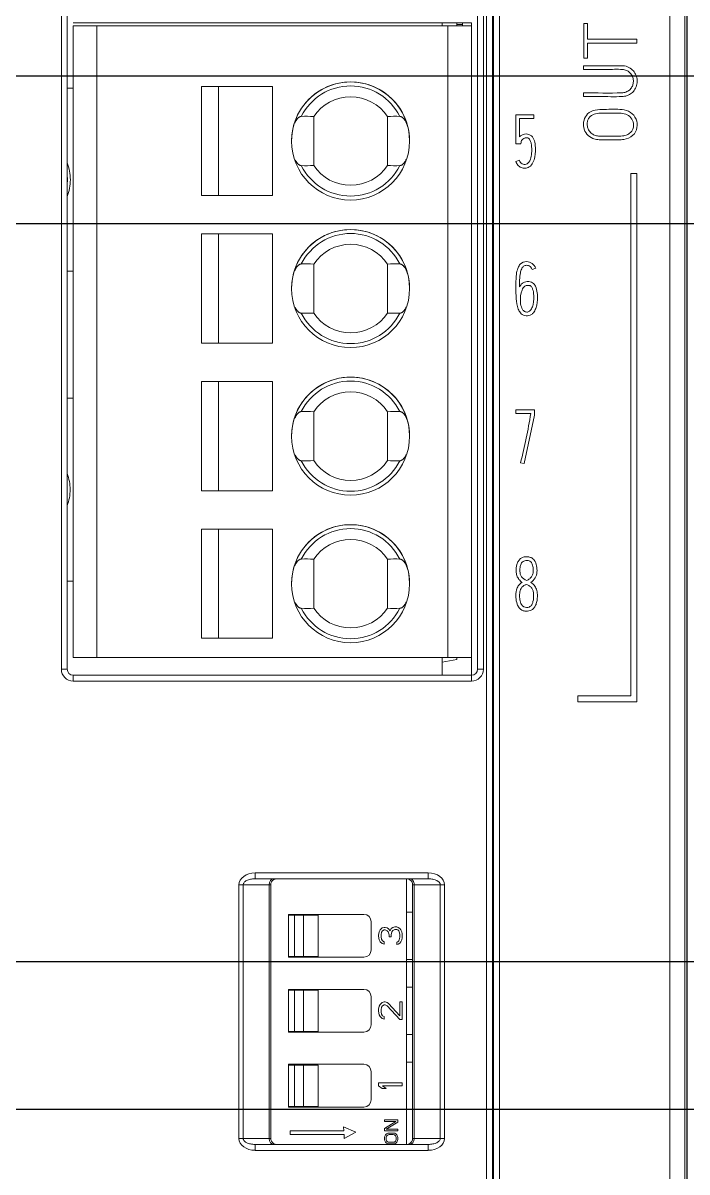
# Model space of a CAD drawing. Header units: millimetres. Extents: x 41350 to 54029, y 25852 to 34717.
# Drawn here: x 47106.4 to 47128.9, y 32908.39 to 32947.33 of the extents above; entities that cross this region are included whole.
import ezdxf

# ---------------------------------------------------------------- set-up
doc = ezdxf.new("R2010")
doc.units = ezdxf.units.MM
doc.set_wipeout_variables(frame=1)
doc.layers.add('! NO PLOT !', color=7, linetype='Continuous', true_color=0xff75dd, plot=False)
doc.layers.add('000-PI-Oprema', color=30, linetype='Continuous', lineweight=5)
doc.layers.add('004-PI-DIN Šina', color=3, linetype='Continuous')

# ---------------------------------------------------------------- blocks, each defined once
blk = doc.blocks.new('*U273')
at = {"layer": '004-PI-DIN Šina'}
blk.add_lwpolyline([(370, -17.5), (370, 17.5), (0, 17.5), (0, -17.5)], close=True, dxfattribs=at)
for points in [[(0, 12.5), (370, 12.5)], [(0, -12.5), (370, -12.5)]]:
    blk.add_lwpolyline(points, dxfattribs=at)
blk = doc.blocks.new('6EP4438-7EB00-3DX0')
at = {"layer": '000-PI-Oprema'}
for p, q in [((21.921, -66.04), (21.921, 66.04)), ((22.5, 66), (22.5, -66)), ((-22.5, -65.785), (-22.5, 65.785)), ((22.5, -65.785), (22.5, 65.785)), ((1.3, -2.6), (1.3, 41)), ((1.5, 41), (1.5, -2.6)), ((15.4, -2.6), (15.4, 41)), ((15.6, 41), (15.6, -2.6)), ((15.703, -23.232), (15.703, 41)), ((15.903, 41), (15.903, -23.232)), ((1.7, 19.3), (2.5, 19.3)), ((2.5, 19.2), (1.7, 19.2)), ((1.7, 19.2), (1.7, -2.2)), ((2.2, 19.2), (2.293, 19.2)), ((2.2, 19.2), (2.293, 19.2)), ((2.5, 19.3), (14.4, 19.3)), ((14.4, 19.2), (2.5, 19.2)), ((2.5, 19.2), (2.5, -2.2)), ((14.2, 19.2), (14.2, 19.3)), ((14.4, 19.3), (15.2, 19.3)), ((14.4, 19.2), (15.2, 19.2)), ((14.4, -2.2), (14.4, 19.2)), ((14.407, 19.2), (14.5, 19.2)), ((14.7, 19.3), (14.7, 19.2)), ((14.7, 19.251), (14.895, 19.251)), ((14.7, 19.251), (14.895, 19.251)), ((14.807, 19.2), (14.9, 19.2)), ((14.895, 19.3), (14.895, 19.2)), ((15.2, 19.2), (15.2, 19.3)), ((15.2, -2.2), (15.2, 19.2)), ((19.003, 19.282), (19.13, 19.282)), ((19.003, 18.107), (19.003, 19.282)), ((19.13, 19.282), (19.13, 18.748)), ((19.13, 18.748), (20.8, 18.748)), ((20.8, 18.748), (20.8, 18.621)), ((19.13, 18.621), (19.13, 18.107)), ((20.8, 18.621), (19.13, 18.621)), ((19.13, 18.107), (19.003, 18.107)), ((18.997, 17.725), (18.997, 17.852)), ((18.997, 17.852), (20.266, 17.852)), ((8.45, 17.15), (6.05, 17.15)), ((6.05, 17.15), (6.05, 13.45)), ((6.05, 17.15), (6.626, 17.15)), ((6.626, 17.15), (8.45, 17.15)), ((6.626, 13.45), (6.626, 17.15)), ((8.45, 17.15), (8.45, 13.45)), ((1.7, 17.09), (1.5, 17.09)), ((18.997, 16.806), (18.997, 16.933)), ((9.85, 16.129), (9.85, 14.471)), ((12.35, 14.471), (12.35, 16.129)), ((16.7, 16.192), (17.308, 16.192)), ((16.7, 15.202), (16.7, 16.192)), ((16.827, 16.065), (16.827, 15.438)), ((17.308, 16.065), (16.827, 16.065)), ((17.308, 16.192), (17.308, 16.065)), ((16.872, 15.202), (16.7, 15.202)), ((16.877, 15.257), (16.872, 15.202)), ((16.703, 14.609), (16.822, 14.651)), ((20.6, 14.195), (20.8, 14.195)), ((20.6, -3.505), (20.6, 14.195)), ((20.8, 14.195), (20.8, -3.705)), ((8.45, 13.45), (6.05, 13.45)), ((8.45, 12.15), (6.05, 12.15)), ((6.05, 12.15), (6.05, 8.45)), ((6.05, 12.15), (6.626, 12.15)), ((6.626, 8.45), (6.626, 12.15)), ((6.626, 12.15), (8.45, 12.15)), ((8.45, 12.15), (8.45, 8.45)), ((9.85, 11.129), (9.85, 9.471)), ((12.35, 9.471), (12.35, 11.129)), ((17.372, 10.989), (17.255, 10.941)), ((1.7, 10.89), (1.5, 10.89)), ((1.7, 10.89), (1.5, 10.89)), ((16.859, 9.783), (16.874, 9.723)), ((8.45, 8.45), (6.05, 8.45)), ((8.45, 7.15), (6.05, 7.15)), ((6.05, 7.15), (6.05, 3.45)), ((6.05, 7.15), (6.626, 7.15)), ((6.626, 3.45), (6.626, 7.15)), ((6.626, 7.15), (8.45, 7.15)), ((8.45, 7.15), (8.45, 3.45)), ((1.7, 6.59), (1.5, 6.59)), ((9.85, 6.129), (9.85, 4.471)), ((12.35, 4.471), (12.35, 6.129)), ((16.7, 6.065), (16.7, 6.192)), ((16.7, 6.192), (17.33, 6.192)), ((17.203, 6.065), (16.7, 6.065)), ((17.33, 6.015), (16.979, 4.37)), ((17.33, 6.192), (17.33, 6.015)), ((16.979, 4.37), (16.854, 4.397)), ((8.45, 3.45), (6.05, 3.45)), ((8.45, 2.15), (6.05, 2.15)), ((6.05, 2.15), (6.05, -1.55)), ((6.05, 2.15), (6.626, 2.15)), ((6.626, -1.55), (6.626, 2.15)), ((6.626, 2.15), (8.45, 2.15)), ((8.45, 2.15), (8.45, -1.55)), ((9.85, 1.129), (9.85, -0.529)), ((12.35, -0.529), (12.35, 1.129)), ((1.7, 0.39), (1.5, 0.39)), ((1.7, 0.39), (1.5, 0.39)), ((8.45, -1.55), (6.05, -1.55)), ((2.5, -2.2), (1.7, -2.2)), ((1.7, -2.2), (2.5, -2.2)), ((2.5, -2.2), (14.4, -2.2)), ((14.4, -2.2), (2.5, -2.2)), ((14.2, -2.8), (14.2, -2.2)), ((14.2, -2.358), (14.7, -2.265)), ((14.4, -2.2), (15.2, -2.2)), ((15.2, -2.2), (14.4, -2.2)), ((14.7, -2.265), (14.7, -2.2)), ((15.2, -2.8), (15.2, -2.2)), ((1.5, -2.6), (1.3, -2.6)), ((15.6, -2.6), (15.4, -2.6)), ((1.7, -2.8), (15.2, -2.8)), ((1.7, -2.8), (1.7, -3)), ((15.2, -3), (1.7, -3)), ((15.2, -3), (15.2, -2.8)), ((18.8, -3.505), (20.6, -3.505)), ((18.8, -3.705), (18.8, -3.505)), ((20.8, -3.705), (18.8, -3.705)), ((7.868, -9.5), (13.732, -9.5)), ((7.868, -9.7), (7.868, -9.5)), ((13.732, -9.7), (7.868, -9.7)), ((7.868, -9.7), (8.488, -9.7)), ((8.488, -9.7), (8.595, -9.7)), ((13.003, -9.7), (8.6, -9.7)), ((13, -9.7), (13, -18.7)), ((13.005, -9.7), (13.112, -9.7)), ((13.112, -9.7), (13.732, -9.7)), ((13.732, -9.7), (13.732, -9.5)), ((7.317, -18.5), (7.317, -9.9)), ((7.317, -9.9), (7.462, -9.9)), ((8.342, -9.9), (7.462, -9.9)), ((7.462, -9.9), (7.462, -18.5)), ((8.342, -18.5), (8.342, -9.9)), ((8.397, -9.9), (8.342, -9.9)), ((8.397, -18.5), (8.397, -9.9)), ((13.258, -9.9), (13.203, -9.9)), ((13.203, -9.9), (13.203, -18.5)), ((14.138, -9.9), (13.258, -9.9)), ((13.258, -9.9), (13.258, -18.5)), ((14.138, -18.5), (14.138, -9.9)), ((14.138, -9.9), (14.283, -9.9)), ((14.283, -9.9), (14.283, -18.5)), ((13, -10.83), (13.203, -10.83)), ((9, -10.905), (9, -10.93)), ((11.55, -10.905), (9, -10.905)), ((11.55, -10.905), (9, -10.905)), ((9, -10.93), (9, -12.33)), ((9.2, -10.93), (9, -10.93)), ((9.2, -10.93), (9.2, -12.33)), ((9.5, -10.93), (9.2, -10.93)), ((9.5, -10.93), (9.5, -12.33)), ((10, -10.93), (9.5, -10.93)), ((9.899, -10.93), (9.651, -10.93)), ((9.91, -10.93), (9.899, -10.93)), ((10, -12.33), (10, -10.93)), ((11.8, -12.105), (11.8, -11.155)), ((12.067, -11.497), (12.05, -11.613)), ((12.05, -11.613), (12.05, -11.647)), ((12.05, -11.647), (12.067, -11.763)), ((12.101, -11.43), (12.067, -11.497)), ((12.101, -11.43), (12.067, -11.497)), ((12.169, -11.363), (12.101, -11.43)), ((12.169, -11.363), (12.101, -11.43)), ((12.135, -11.597), (12.152, -11.513)), ((12.135, -11.663), (12.135, -11.597)), ((12.152, -11.747), (12.135, -11.663)), ((12.152, -11.747), (12.135, -11.663)), ((12.152, -11.513), (12.186, -11.463)), ((12.237, -11.347), (12.169, -11.363)), ((12.237, -11.347), (12.169, -11.363)), ((12.186, -11.463), (12.237, -11.43)), ((12.271, -11.347), (12.237, -11.347)), ((12.271, -11.347), (12.237, -11.347)), ((12.237, -11.43), (12.271, -11.43)), ((12.339, -11.363), (12.271, -11.347)), ((12.339, -11.363), (12.271, -11.347)), ((12.271, -11.43), (12.339, -11.463)), ((12.39, -11.397), (12.339, -11.363)), ((12.39, -11.397), (12.339, -11.363)), ((12.339, -11.463), (12.373, -11.497)), ((12.373, -11.497), (12.407, -11.597)), ((12.441, -11.463), (12.39, -11.397)), ((12.441, -11.463), (12.39, -11.397)), ((12.407, -11.597), (12.407, -11.663)), ((12.407, -11.663), (12.476, -11.663)), ((12.476, -11.38), (12.441, -11.463)), ((12.476, -11.38), (12.441, -11.463)), ((12.527, -11.347), (12.476, -11.38)), ((12.527, -11.347), (12.476, -11.38)), ((12.476, -11.597), (12.493, -11.497)), ((12.476, -11.663), (12.476, -11.597)), ((12.493, -11.497), (12.527, -11.447)), ((12.595, -11.33), (12.527, -11.347)), ((12.595, -11.33), (12.527, -11.347)), ((12.527, -11.447), (12.595, -11.413)), ((12.663, -11.33), (12.595, -11.33)), ((12.663, -11.33), (12.595, -11.33)), ((12.595, -11.413), (12.663, -11.413)), ((12.714, -11.347), (12.663, -11.33)), ((12.714, -11.347), (12.663, -11.33)), ((12.663, -11.413), (12.697, -11.43)), ((12.697, -11.43), (12.731, -11.463)), ((12.765, -11.38), (12.714, -11.347)), ((12.765, -11.38), (12.714, -11.347)), ((12.731, -11.463), (12.748, -11.497)), ((12.748, -11.497), (12.765, -11.58)), ((12.765, -11.68), (12.748, -11.763)), ((12.765, -11.68), (12.748, -11.763)), ((12.799, -11.43), (12.765, -11.38)), ((12.799, -11.43), (12.765, -11.38)), ((12.765, -11.58), (12.765, -11.68)), ((12.833, -11.497), (12.799, -11.43)), ((12.833, -11.497), (12.799, -11.43)), ((12.85, -11.563), (12.833, -11.497)), ((12.85, -11.563), (12.833, -11.497)), ((12.85, -11.697), (12.85, -11.563)), ((12.067, -11.763), (12.101, -11.83)), ((12.101, -11.83), (12.169, -11.897)), ((12.186, -11.797), (12.152, -11.747)), ((12.186, -11.797), (12.152, -11.747)), ((12.169, -11.897), (12.237, -11.913)), ((12.237, -11.83), (12.186, -11.797)), ((12.237, -11.83), (12.186, -11.797)), ((12.237, -11.913), (12.237, -11.83)), ((12.697, -11.83), (12.663, -11.847)), ((12.697, -11.83), (12.663, -11.847)), ((12.663, -11.847), (12.663, -11.93)), ((12.663, -11.93), (12.714, -11.913)), ((12.731, -11.797), (12.697, -11.83)), ((12.731, -11.797), (12.697, -11.83)), ((12.714, -11.913), (12.765, -11.88)), ((12.748, -11.763), (12.731, -11.797)), ((12.748, -11.763), (12.731, -11.797)), ((12.765, -11.88), (12.799, -11.83)), ((12.799, -11.83), (12.833, -11.763)), ((12.833, -11.763), (12.85, -11.697)), ((9.2, -12.33), (9, -12.33)), ((9.91, -12.33), (9, -12.33)), ((9, -12.33), (9, -12.355)), ((9, -12.355), (11.55, -12.355)), ((9.5, -12.33), (9.2, -12.33)), ((10, -12.33), (9.5, -12.33)), ((9.899, -12.33), (9.651, -12.33)), ((9.91, -12.33), (9.899, -12.33)), ((13, -12.43), (13.203, -12.43)), ((13, -12.43), (13.203, -12.43)), ((9, -13.445), (9, -13.47)), ((11.55, -13.445), (9, -13.445)), ((11.55, -13.445), (9, -13.445)), ((9, -13.47), (9, -14.87)), ((9.2, -13.47), (9, -13.47)), ((9.2, -13.47), (9.2, -14.87)), ((9.5, -13.47), (9.2, -13.47)), ((9.5, -13.47), (9.5, -14.87)), ((10, -13.47), (9.5, -13.47)), ((9.899, -13.47), (9.651, -13.47)), ((9.91, -13.47), (9.899, -13.47)), ((10, -14.87), (10, -13.47)), ((13, -13.37), (13.203, -13.37)), ((11.8, -14.645), (11.8, -13.695)), ((12.101, -13.953), (12.067, -14.02)), ((12.101, -13.953), (12.067, -14.02)), ((12.169, -13.887), (12.101, -13.953)), ((12.169, -13.887), (12.101, -13.953)), ((12.152, -14.053), (12.186, -14.003)), ((12.237, -13.87), (12.169, -13.887)), ((12.237, -13.87), (12.169, -13.887)), ((12.186, -14.003), (12.237, -13.97)), ((12.271, -13.87), (12.237, -13.87)), ((12.271, -13.87), (12.237, -13.87)), ((12.237, -13.97), (12.271, -13.97)), ((12.339, -13.887), (12.271, -13.87)), ((12.339, -13.887), (12.271, -13.87)), ((12.271, -13.97), (12.339, -14.003)), ((12.39, -13.92), (12.339, -13.887)), ((12.39, -13.92), (12.339, -13.887)), ((12.339, -14.003), (12.765, -14.47)), ((12.765, -14.337), (12.39, -13.92)), ((12.765, -14.337), (12.39, -13.92)), ((12.85, -13.87), (12.765, -13.87)), ((12.765, -13.87), (12.765, -14.337)), ((12.85, -13.87), (12.765, -13.87)), ((12.85, -14.47), (12.85, -13.87)), ((12.067, -14.02), (12.05, -14.12)), ((12.05, -14.12), (12.05, -14.187)), ((12.05, -14.187), (12.067, -14.303)), ((12.067, -14.303), (12.101, -14.37)), ((12.101, -14.37), (12.169, -14.437)), ((12.135, -14.137), (12.152, -14.053)), ((12.135, -14.203), (12.135, -14.137)), ((12.152, -14.287), (12.135, -14.203)), ((12.152, -14.287), (12.135, -14.203)), ((12.186, -14.337), (12.152, -14.287)), ((12.186, -14.337), (12.152, -14.287)), ((12.237, -14.37), (12.186, -14.337)), ((12.237, -14.37), (12.186, -14.337)), ((12.237, -14.453), (12.237, -14.37)), ((12.169, -14.437), (12.237, -14.453)), ((12.765, -14.47), (12.85, -14.47)), ((9.2, -14.87), (9, -14.87)), ((9.91, -14.87), (9, -14.87)), ((9, -14.87), (9, -14.895)), ((9, -14.895), (11.55, -14.895)), ((9.5, -14.87), (9.2, -14.87)), ((10, -14.87), (9.5, -14.87)), ((9.899, -14.87), (9.651, -14.87)), ((9.91, -14.87), (9.899, -14.87)), ((13, -14.97), (13.203, -14.97)), ((13, -14.97), (13.203, -14.97)), ((13, -15.91), (13.203, -15.91)), ((9, -15.985), (9, -16.01)), ((11.55, -15.985), (9, -15.985)), ((11.55, -15.985), (9, -15.985)), ((9, -16.01), (9, -17.41)), ((9.2, -16.01), (9, -16.01)), ((9.2, -16.01), (9.2, -17.41)), ((9.5, -16.01), (9.2, -16.01)), ((9.5, -16.01), (9.5, -17.41)), ((10, -16.01), (9.5, -16.01)), ((9.899, -16.01), (9.651, -16.01)), ((9.91, -16.01), (9.899, -16.01)), ((10, -17.41), (10, -16.01)), ((11.8, -17.185), (11.8, -16.235)), ((12.85, -16.61), (12.05, -16.61)), ((12.05, -16.61), (12.05, -16.71)), ((12.85, -16.61), (12.05, -16.61)), ((12.05, -16.71), (12.169, -16.81)), ((12.305, -16.81), (12.186, -16.71)), ((12.186, -16.71), (12.85, -16.71)), ((12.305, -16.81), (12.186, -16.71)), ((12.85, -16.71), (12.85, -16.61)), ((12.169, -16.81), (12.305, -16.81)), ((9.2, -17.41), (9, -17.41)), ((9.91, -17.41), (9, -17.41)), ((9, -17.41), (9, -17.435)), ((9, -17.435), (11.55, -17.435)), ((9.5, -17.41), (9.2, -17.41)), ((10, -17.41), (9.5, -17.41)), ((9.899, -17.41), (9.651, -17.41)), ((9.91, -17.41), (9.899, -17.41)), ((13, -17.51), (13.203, -17.51)), ((13, -17.51), (13.203, -17.51)), ((12.7, -17.867), (12.254, -17.867)), ((12.254, -17.867), (12.254, -17.922)), ((12.7, -17.867), (12.254, -17.867)), ((12.7, -17.95), (12.7, -17.867)), ((10.869, -18.235), (9.05, -18.235)), ((10.869, -18.235), (9.05, -18.235)), ((9.05, -18.235), (9.058, -18.365)), ((11.283, -18.288), (10.861, -18.105)), ((10.861, -18.105), (10.869, -18.235)), ((11.283, -18.288), (10.861, -18.105)), ((10.878, -18.495), (11.283, -18.288)), ((12.634, -17.922), (12.254, -18.155)), ((12.634, -17.922), (12.254, -18.155)), ((12.254, -17.922), (12.634, -17.922)), ((12.254, -18.155), (12.254, -18.238)), ((12.254, -18.238), (12.7, -18.238)), ((12.311, -18.182), (12.7, -17.95)), ((12.7, -18.182), (12.311, -18.182)), ((12.7, -18.182), (12.311, -18.182)), ((12.7, -18.238), (12.7, -18.182)), ((7.317, -18.5), (7.462, -18.5)), ((7.462, -18.5), (8.342, -18.5)), ((8.342, -18.5), (8.397, -18.5)), ((9.058, -18.365), (10.878, -18.365)), ((10.878, -18.365), (10.878, -18.495)), ((12.263, -18.415), (12.254, -18.461)), ((12.263, -18.415), (12.254, -18.461)), ((12.254, -18.461), (12.254, -18.536)), ((12.254, -18.536), (12.263, -18.582)), ((12.282, -18.378), (12.263, -18.415)), ((12.282, -18.378), (12.263, -18.415)), ((12.263, -18.582), (12.282, -18.619)), ((12.32, -18.34), (12.282, -18.378)), ((12.32, -18.34), (12.282, -18.378)), ((12.282, -18.619), (12.32, -18.656)), ((12.311, -18.461), (12.32, -18.424)), ((12.311, -18.536), (12.311, -18.461)), ((12.32, -18.573), (12.311, -18.536)), ((12.32, -18.573), (12.311, -18.536)), ((12.358, -18.322), (12.32, -18.34)), ((12.358, -18.322), (12.32, -18.34)), ((12.32, -18.424), (12.339, -18.396)), ((12.339, -18.601), (12.32, -18.573)), ((12.339, -18.601), (12.32, -18.573)), ((12.32, -18.656), (12.358, -18.675)), ((12.339, -18.396), (12.368, -18.378)), ((12.368, -18.619), (12.339, -18.601)), ((12.368, -18.619), (12.339, -18.601)), ((12.406, -18.313), (12.358, -18.322)), ((12.406, -18.313), (12.358, -18.322)), ((12.358, -18.675), (12.406, -18.684)), ((12.368, -18.378), (12.406, -18.368)), ((12.406, -18.628), (12.368, -18.619)), ((12.406, -18.628), (12.368, -18.619)), ((12.548, -18.313), (12.406, -18.313)), ((12.548, -18.313), (12.406, -18.313)), ((12.406, -18.368), (12.548, -18.368)), ((12.548, -18.628), (12.406, -18.628)), ((12.548, -18.628), (12.406, -18.628)), ((12.406, -18.684), (12.548, -18.684)), ((12.596, -18.322), (12.548, -18.313)), ((12.596, -18.322), (12.548, -18.313)), ((12.548, -18.368), (12.586, -18.378)), ((12.586, -18.619), (12.548, -18.628)), ((12.586, -18.619), (12.548, -18.628)), ((12.548, -18.684), (12.596, -18.675)), ((12.586, -18.378), (12.615, -18.396)), ((12.615, -18.601), (12.586, -18.619)), ((12.615, -18.601), (12.586, -18.619)), ((12.634, -18.34), (12.596, -18.322)), ((12.634, -18.34), (12.596, -18.322)), ((12.596, -18.675), (12.634, -18.656)), ((12.615, -18.396), (12.634, -18.424)), ((12.634, -18.573), (12.615, -18.601)), ((12.634, -18.573), (12.615, -18.601)), ((12.672, -18.378), (12.634, -18.34)), ((12.672, -18.378), (12.634, -18.34)), ((12.634, -18.424), (12.643, -18.461)), ((12.643, -18.536), (12.634, -18.573)), ((12.643, -18.536), (12.634, -18.573)), ((12.634, -18.656), (12.672, -18.619)), ((12.643, -18.461), (12.643, -18.536)), ((12.691, -18.415), (12.672, -18.378)), ((12.691, -18.415), (12.672, -18.378)), ((12.672, -18.619), (12.691, -18.582)), ((12.7, -18.461), (12.691, -18.415)), ((12.7, -18.461), (12.691, -18.415)), ((12.691, -18.582), (12.7, -18.536)), ((12.7, -18.536), (12.7, -18.461)), ((13.203, -18.5), (13.258, -18.5)), ((13.258, -18.5), (14.138, -18.5)), ((14.138, -18.5), (14.283, -18.5)), ((7.868, -18.703), (7.789, -18.696)), ((8.488, -18.7), (7.868, -18.7)), ((7.868, -18.7), (13.732, -18.7)), ((7.868, -18.9), (7.868, -18.7)), ((13.732, -18.9), (7.868, -18.9)), ((8.595, -18.7), (8.488, -18.7)), ((13.112, -18.7), (13.005, -18.7)), ((13.732, -18.7), (13.112, -18.7)), ((13.811, -18.696), (13.732, -18.703)), ((13.732, -18.9), (13.732, -18.7))]:
    blk.add_line(p, q, dxfattribs=at)
for centre in [(11.1, 15.3), (11.1, 10.3), (11.1, 5.3), (11.1, 0.3)]:
    blk.add_circle(centre, 2, dxfattribs=at)
for centre, radius, start, end in [((-45766.805, -0.007), 45782.953, 359.9704511, 0.0770711), ((11.1, 15.3), 2, 0, 180.0003), ((11.1, 15.3), 1.866, 26.5458, 153.4542), ((11.1, 15.3), 1.5, 33.5573, 146.4427), ((19.508, 15.865), 0.517, 137.0139, 247.0235), ((20.357, 15.829), 0.331, 312.4955, 1.4887), ((17.017, 15.251), 0.14, 124.2955, 177.4981), ((17.057, 15.227), 0.183, 75.8304, 130.679), ((17.069, 15.299), 0.111, 32.5945, 72.901), ((0.005, 13.99), 1.6, 0, 20.873), ((0.005, 13.99), 1.6, 0, 20.873), ((11.1, 15.3), 1.866, 206.5458, 333.4542), ((11.1, 15.3), 1.5, 213.5573, 326.4427), ((17.085, 14.73), 0.274, 196.6873, 215.6139), ((16.997, 14.673), 0.17, 217.1012, 311.4609), ((0.005, 13.99), 1.5, 0, 4.6815), ((0.005, 13.99), 1.5, 355.3185, 0), ((0.005, 13.99), 1.6, 339.127, 0), ((0.005, 13.99), 1.5, 355.3185, 0), ((11.1, 10.3), 2, 0, 180.0003), ((11.1, 10.3), 1.866, 26.5458, 153.4542), ((11.1, 10.3), 1.5, 33.5573, 146.4427), ((17.053, 10.939), 0.276, 87.8001, 138.3407), ((17.059, 10.886), 0.329, 18.1663, 89.2732), ((17.871, 9.917), 1.017, 160.9064, 183.9111), ((18.428, 9.904), 1.573, 182.0563, 184.4109), ((11.1, 10.3), 1.866, 206.5458, 333.4542), ((11.1, 10.3), 1.5, 213.5573, 326.4427), ((11.1, 5.3), 2, 0, 180.0003), ((11.1, 5.3), 1.866, 26.5458, 153.4542), ((11.1, 5.3), 1.5, 33.5573, 146.4427), ((1.878, 8.398), 15.502, 345.044, 351.3454), ((11.1, 5.3), 1.866, 206.5458, 333.4542), ((11.1, 5.3), 1.5, 213.5573, 326.4427), ((-0.005, 3.49), 1.6, 0, 19.8436), ((-0.005, 3.49), 1.6, 0, 19.8436), ((-0.005, 3.49), 1.6, 340.1564, 0), ((11.1, 0.3), 2, 0, 180.0003), ((11.1, 0.3), 1.866, 26.5458, 153.4542), ((11.1, 0.3), 1.5, 33.5573, 146.4427), ((17.206, 0.786), 0.4, 218.393, 249.8361), ((17.29, -0.323), 0.64, 110.4879, 119.4703), ((11.1, 0.3), 1.866, 206.5458, 333.4542), ((11.1, 0.3), 1.5, 213.5573, 326.4427), ((17.059, -0.317), 0.189, 209.1251, 271.3321), ((1.7, -2.6), 0.4, 180, 270), ((1.7, -2.6), 0.2, 180, 270), ((15.2, -2.6), 0.4, 270, 0), ((15.2, -2.6), 0.2, 270, 0), ((8.597, -9.9), 0.2, 89.1926, 151.5671), ((13.003, -9.9), 0.2, 26.3798, 90.0795), ((8.597, -9.9), 0.2, 151.5253, 180), ((13.003, -9.9), 0.2, 0, 26.3962), ((11.55, -11.155), 0.25, 0, 90), ((11.55, -11.155), 0.25, 0, 90), ((11.55, -12.105), 0.25, 270, 360), ((11.55, -13.695), 0.25, 0, 90), ((11.55, -13.695), 0.25, 0, 90), ((11.55, -14.645), 0.25, 270, 360), ((11.55, -16.235), 0.25, 0, 90), ((11.55, -16.235), 0.25, 0, 90), ((11.55, -17.185), 0.25, 270, 360), ((8.597, -18.5), 0.2, 180, 206.3961), ((8.597, -18.5), 0.2, 206.3798, 270.0795), ((13.003, -18.5), 0.2, 269.1926, 331.5671), ((13.003, -18.5), 0.2, 331.5253, 0)]:
    blk.add_arc(centre, radius, start, end, dxfattribs=at)
for centre, major_axis, ratio, start_param, end_param in [((1.987, 0), (0, -799.8), 0.017455, 1.541269, 1.647844), ((9.6, 15.3), (1.718, 0), 0.487838, 1.424986, 1.669746), ((12.6, 15.3), (1.718, 0), 0.487838, 1.471847, 1.716607), ((9.6, 15.3), (-1.718, 0), 0.487838, 1.471847, 1.716607), ((12.6, 15.3), (-1.718, 0), 0.487838, 1.424986, 1.669745), ((9.6, 10.3), (1.718, 0), 0.487838, 1.424986, 1.669746), ((12.6, 10.3), (1.718, 0), 0.487838, 1.471847, 1.716607), ((9.6, 10.3), (-1.718, 0), 0.487838, 1.471847, 1.716607), ((12.6, 10.3), (-1.718, 0), 0.487838, 1.424986, 1.669745), ((9.6, 5.3), (1.718, 0), 0.487838, 1.424986, 1.669746), ((12.6, 5.3), (1.718, 0), 0.487838, 1.471847, 1.716607), ((9.6, 5.3), (-1.718, 0), 0.487838, 1.471847, 1.716607), ((12.6, 5.3), (-1.718, 0), 0.487838, 1.424986, 1.669745), ((9.6, 0.3), (1.718, 0), 0.487838, 1.424986, 1.669746), ((12.6, 0.3), (1.718, 0), 0.487838, 1.471847, 1.716607), ((9.6, 0.3), (-1.718, 0), 0.487838, 1.471847, 1.716607), ((12.6, 0.3), (-1.718, 0), 0.487838, 1.424986, 1.669745), ((7.868, -9.9), (-0.551, 0), 0.725374, 4.712389, 6.283185), ((8.488, -9.9), (0, 0.2), 0.725374, 0, 1.570796), ((13.112, -9.9), (0, -0.2), 0.725374, 1.570796, 3.141593), ((13.732, -9.9), (-0.551, 0), 0.725374, 3.141593, 4.712389), ((7.868, -18.5), (0.551, 0), 0.725374, 3.141593, 4.712389), ((8.488, -18.5), (0, -0.2), 0.725374, 4.712389, 6.283185), ((13.112, -18.5), (0, 0.2), 0.725374, 3.141593, 4.712389), ((13.732, -18.5), (0.551, 0), 0.725374, 4.712389, 6.283185)]:
    blk.add_ellipse(centre, major_axis=major_axis, ratio=ratio, start_param=start_param, end_param=end_param, dxfattribs=at)
for points, knots in [([(22.421, 66), (22.421, 60.511), (22.421, 55.018), (22.421, 44.024), (22.421, 38.523), (22.421, 22.017), (22.421, 11.01), (22.421, -5.508), (22.421, -11.016), (22.421, -22.028), (22.421, -27.531), (22.421, -44.032), (22.421, -55.021), (22.421, -66)], [0, 0, 0, 0, 0.125, 0.125, 0.25, 0.25, 0.5, 0.5, 0.625, 0.625, 0.75, 0.75, 1, 1, 1, 1]), ([(20.266, 17.852), (20.341, 17.852), (20.418, 17.841), (20.488, 17.813), (20.549, 17.788), (20.607, 17.751), (20.655, 17.705), (20.697, 17.665), (20.732, 17.616), (20.757, 17.563), (20.781, 17.513), (20.797, 17.458), (20.805, 17.403), (20.813, 17.343), (20.811, 17.281), (20.799, 17.222), (20.787, 17.163), (20.765, 17.105), (20.733, 17.053), (20.703, 17.003), (20.663, 16.957), (20.617, 16.92), (20.572, 16.885), (20.522, 16.856), (20.468, 16.837), (20.414, 16.818), (20.356, 16.809), (20.298, 16.806), (20.043, 16.796), (19.786, 16.806), (19.531, 16.806), (19.353, 16.806), (19.175, 16.806), (18.997, 16.806)], [0, 0, 0, 0, 0.077688, 0.077688, 0.077688, 0.145697, 0.145697, 0.145697, 0.205476, 0.205476, 0.205476, 0.262241, 0.262241, 0.262241, 0.323949, 0.323949, 0.323949, 0.385626, 0.385626, 0.385626, 0.446101, 0.446101, 0.446101, 0.503661, 0.503661, 0.503661, 0.562408, 0.562408, 0.562408, 0.820629, 0.820629, 0.820629, 1, 1, 1, 1]), ([(18.997, 16.933), (19.43, 16.933), (19.863, 16.913), (20.296, 16.934), (20.341, 16.936), (20.387, 16.944), (20.43, 16.959), (20.473, 16.975), (20.515, 16.999), (20.55, 17.028), (20.583, 17.057), (20.612, 17.093), (20.633, 17.131), (20.653, 17.167), (20.666, 17.206), (20.674, 17.246), (20.683, 17.29), (20.685, 17.337), (20.679, 17.382), (20.673, 17.428), (20.66, 17.474), (20.639, 17.516), (20.618, 17.558), (20.588, 17.596), (20.553, 17.627), (20.522, 17.653), (20.487, 17.674), (20.45, 17.691), (20.408, 17.709), (20.363, 17.719), (20.318, 17.723), (20.133, 17.739), (19.946, 17.725), (19.761, 17.725), (19.506, 17.725), (19.252, 17.725), (18.997, 17.725)], [0, 0, 0, 0, 0.338139, 0.338139, 0.338139, 0.374165, 0.374165, 0.374165, 0.410436, 0.410436, 0.410436, 0.44541, 0.44541, 0.44541, 0.477321, 0.477321, 0.477321, 0.513209, 0.513209, 0.513209, 0.550021, 0.550021, 0.550021, 0.587038, 0.587038, 0.587038, 0.618843, 0.618843, 0.618843, 0.654521, 0.654521, 0.654521, 0.80039, 0.80039, 0.80039, 1, 1, 1, 1]), ([(19.13, 16.217), (19.274, 16.361), (19.494, 16.372), (19.897, 16.372), (20.101, 16.386), (20.498, 16.351), (20.692, 16.23), (20.85, 15.862), (20.814, 15.632), (20.668, 15.493)], [0, 0, 0, 0, 0.25, 0.25, 0.5, 0.5, 0.75, 0.75, 1, 1, 1, 1]), ([(9.208, 15.905), (9.214, 15.92), (9.221, 15.934), (9.237, 15.966), (9.246, 15.982), (9.26, 16.005), (9.265, 16.013), (9.275, 16.028), (9.281, 16.035), (9.291, 16.048), (9.297, 16.055), (9.308, 16.067), (9.313, 16.073), (9.325, 16.084), (9.331, 16.089), (9.343, 16.099), (9.349, 16.103), (9.361, 16.111), (9.367, 16.115), (9.379, 16.121), (9.386, 16.124), (9.398, 16.128), (9.405, 16.13), (9.418, 16.133), (9.424, 16.134), (9.431, 16.134)], [0.5739592, 0.5739592, 0.5739592, 0.5739592, 0.6245461, 0.6245461, 0.6871343, 0.6871343, 0.7183045, 0.7183045, 0.7494772, 0.7494772, 0.7808, 0.7808, 0.812183, 0.812183, 0.8435432, 0.8435432, 0.8748182, 0.8748182, 0.9059753, 0.9059753, 0.9372283, 0.9372283, 0.9686138, 0.9686138, 1, 1, 1, 1]), ([(12.769, 16.134), (12.776, 16.134), (12.782, 16.133), (12.795, 16.13), (12.802, 16.128), (12.814, 16.124), (12.821, 16.121), (12.833, 16.115), (12.839, 16.111), (12.851, 16.103), (12.857, 16.099), (12.869, 16.089), (12.875, 16.084), (12.887, 16.073), (12.892, 16.067), (12.903, 16.055), (12.909, 16.048), (12.919, 16.035), (12.925, 16.028), (12.935, 16.013), (12.94, 16.005), (12.954, 15.982), (12.963, 15.966), (12.981, 15.931), (12.989, 15.913), (13.005, 15.875), (13.012, 15.856), (13.023, 15.826), (13.026, 15.816), (13.03, 15.802), (13.031, 15.798), (13.032, 15.795)], [0, 0, 0, 0, 0.0313862, 0.0313862, 0.0627717, 0.0627717, 0.0940247, 0.0940247, 0.1251818, 0.1251818, 0.1564568, 0.1564568, 0.187817, 0.187817, 0.2192, 0.2192, 0.2505228, 0.2505228, 0.2816955, 0.2816955, 0.3128657, 0.3128657, 0.3754539, 0.3754539, 0.4382172, 0.4382172, 0.5008327, 0.5008327, 0.5319732, 0.5319732, 0.5428576, 0.5428576, 0.5428576, 0.5428576]), ([(19.22, 16.127), (19.193, 16.1), (19.169, 16.068), (19.152, 16.033), (19.135, 15.999), (19.125, 15.96), (19.12, 15.922), (19.116, 15.884), (19.117, 15.845), (19.123, 15.807), (19.131, 15.762), (19.145, 15.718), (19.167, 15.677), (19.189, 15.635), (19.22, 15.597), (19.257, 15.566), (19.289, 15.539), (19.326, 15.517), (19.365, 15.5), (19.409, 15.482), (19.456, 15.472), (19.502, 15.469), (19.694, 15.455), (19.887, 15.468), (20.079, 15.468), (20.159, 15.468), (20.24, 15.463), (20.319, 15.472), (20.371, 15.478), (20.422, 15.491), (20.47, 15.512), (20.51, 15.529), (20.549, 15.554), (20.581, 15.585)], [0, 0, 0, 0, 0.057932, 0.057932, 0.057932, 0.116019, 0.116019, 0.116019, 0.173517, 0.173517, 0.173517, 0.242382, 0.242382, 0.242382, 0.314354, 0.314354, 0.314354, 0.377947, 0.377947, 0.377947, 0.448516, 0.448516, 0.448516, 0.735974, 0.735974, 0.735974, 0.855335, 0.855335, 0.855335, 0.933372, 0.933372, 0.933372, 1, 1, 1, 1]), ([(20.688, 15.837), (20.688, 15.984), (20.599, 16.122), (20.342, 16.257), (20.191, 16.244), (19.905, 16.244), (19.762, 16.244), (19.476, 16.244), (19.32, 16.231), (19.22, 16.127)], [0, 0, 0, 0, 0.25, 0.25, 0.5, 0.5, 0.75, 0.75, 1, 1, 1, 1]), ([(16.827, 15.438), (16.911, 15.543), (17.074, 15.572), (17.305, 15.434), (17.341, 15.288), (17.371, 15.023), (17.37, 14.892), (17.317, 14.632), (17.264, 14.496), (17.152, 14.421)], [0, 0, 0, 0, 0.25, 0.25, 0.5, 0.5, 0.75, 0.75, 1, 1, 1, 1]), ([(17.109, 14.546), (17.162, 14.595), (17.19, 14.664), (17.226, 14.801), (17.234, 14.873), (17.239, 15.014), (17.237, 15.085), (17.225, 15.19), (17.218, 15.226), (17.197, 15.295), (17.185, 15.329), (17.163, 15.358)], [0, 0, 0, 0, 0.25, 0.25, 0.5, 0.5, 0.75, 0.75, 0.875, 0.875, 1, 1, 1, 1]), ([(20.668, 15.493), (20.581, 15.413), (20.469, 15.368), (20.297, 15.343), (20.238, 15.343), (20.121, 15.343), (19.945, 15.343), (19.77, 15.343), (19.594, 15.343), (19.536, 15.341), (19.419, 15.351), (19.36, 15.365), (19.306, 15.389)], [0, 0, 0, 0, 0.25, 0.25, 0.375, 0.375, 0.5, 0.75, 0.75, 0.875, 0.875, 1, 1, 1, 1]), ([(9.431, 14.466), (9.424, 14.466), (9.418, 14.467), (9.405, 14.47), (9.398, 14.472), (9.386, 14.476), (9.379, 14.479), (9.367, 14.485), (9.361, 14.489), (9.349, 14.497), (9.343, 14.501), (9.331, 14.511), (9.325, 14.516), (9.313, 14.527), (9.308, 14.533), (9.297, 14.546), (9.291, 14.552), (9.281, 14.566), (9.275, 14.573), (9.265, 14.587), (9.26, 14.595), (9.246, 14.618), (9.237, 14.635), (9.227, 14.654), (9.226, 14.656), (9.225, 14.658)], [0, 0, 0, 0, 0.0313862, 0.0313862, 0.0627717, 0.0627717, 0.0940247, 0.0940247, 0.1251818, 0.1251818, 0.1564567, 0.1564567, 0.187817, 0.187817, 0.2192, 0.2192, 0.2505228, 0.2505228, 0.2816955, 0.2816955, 0.3128657, 0.3128657, 0.3754539, 0.3754539, 0.3827844, 0.3827844, 0.3827844, 0.3827844]), ([(12.981, 14.67), (12.978, 14.664), (12.975, 14.658), (12.963, 14.635), (12.954, 14.618), (12.94, 14.595), (12.935, 14.587), (12.925, 14.573), (12.919, 14.566), (12.909, 14.552), (12.903, 14.546), (12.892, 14.533), (12.887, 14.527), (12.875, 14.516), (12.869, 14.511), (12.857, 14.501), (12.851, 14.497), (12.839, 14.489), (12.833, 14.485), (12.821, 14.479), (12.814, 14.476), (12.802, 14.472), (12.795, 14.47), (12.782, 14.467), (12.776, 14.466), (12.769, 14.466)], [0.6031708, 0.6031708, 0.6031708, 0.6031708, 0.6245461, 0.6245461, 0.6871343, 0.6871343, 0.7183045, 0.7183045, 0.7494772, 0.7494772, 0.7808, 0.7808, 0.812183, 0.812183, 0.8435433, 0.8435433, 0.8748182, 0.8748182, 0.9059753, 0.9059753, 0.9372283, 0.9372283, 0.9686138, 0.9686138, 1, 1, 1, 1]), ([(17.152, 14.421), (17.112, 14.395), (17.066, 14.379), (16.972, 14.376), (16.924, 14.381), (16.836, 14.417), (16.798, 14.447), (16.738, 14.52), (16.718, 14.564), (16.703, 14.609)], [0, 0, 0, 0, 0.25, 0.25, 0.5, 0.5, 0.75, 0.75, 1, 1, 1, 1]), ([(9.208, 10.905), (9.214, 10.92), (9.221, 10.934), (9.237, 10.966), (9.246, 10.982), (9.26, 11.005), (9.265, 11.013), (9.275, 11.028), (9.281, 11.035), (9.291, 11.048), (9.297, 11.055), (9.308, 11.067), (9.313, 11.073), (9.325, 11.084), (9.331, 11.089), (9.343, 11.099), (9.349, 11.103), (9.361, 11.111), (9.367, 11.115), (9.379, 11.121), (9.386, 11.124), (9.398, 11.128), (9.405, 11.13), (9.418, 11.133), (9.424, 11.134), (9.431, 11.134)], [0.5739592, 0.5739592, 0.5739592, 0.5739592, 0.6245461, 0.6245461, 0.6871343, 0.6871343, 0.7183045, 0.7183045, 0.7494772, 0.7494772, 0.7808, 0.7808, 0.812183, 0.812183, 0.8435432, 0.8435432, 0.8748182, 0.8748182, 0.9059753, 0.9059753, 0.9372283, 0.9372283, 0.9686138, 0.9686138, 1, 1, 1, 1]), ([(12.769, 11.134), (12.776, 11.134), (12.782, 11.133), (12.795, 11.13), (12.802, 11.128), (12.814, 11.124), (12.821, 11.121), (12.833, 11.115), (12.839, 11.111), (12.851, 11.103), (12.857, 11.099), (12.869, 11.089), (12.875, 11.084), (12.887, 11.073), (12.892, 11.067), (12.903, 11.055), (12.909, 11.048), (12.919, 11.035), (12.925, 11.028), (12.935, 11.013), (12.94, 11.005), (12.954, 10.982), (12.963, 10.966), (12.981, 10.931), (12.989, 10.913), (13.005, 10.875), (13.012, 10.856), (13.023, 10.826), (13.026, 10.816), (13.03, 10.802), (13.031, 10.798), (13.032, 10.795)], [0, 0, 0, 0, 0.0313862, 0.0313862, 0.0627717, 0.0627717, 0.0940247, 0.0940247, 0.1251818, 0.1251818, 0.1564568, 0.1564568, 0.187817, 0.187817, 0.2192, 0.2192, 0.2505228, 0.2505228, 0.2816955, 0.2816955, 0.3128657, 0.3128657, 0.3754539, 0.3754539, 0.4382172, 0.4382172, 0.5008327, 0.5008327, 0.5319732, 0.5319732, 0.5428576, 0.5428576, 0.5428576, 0.5428576]), ([(16.827, 10.363), (16.848, 10.402), (16.876, 10.439), (16.909, 10.467), (16.934, 10.488), (16.962, 10.505), (16.992, 10.517), (17.021, 10.529), (17.054, 10.535), (17.085, 10.537), (17.12, 10.539), (17.155, 10.537), (17.189, 10.528), (17.216, 10.521), (17.243, 10.51), (17.266, 10.494), (17.29, 10.478), (17.311, 10.458), (17.328, 10.436), (17.353, 10.404), (17.372, 10.367), (17.386, 10.328), (17.412, 10.256), (17.423, 10.178), (17.429, 10.101), (17.437, 9.982), (17.434, 9.859), (17.409, 9.742), (17.398, 9.689), (17.382, 9.637), (17.359, 9.588), (17.337, 9.538), (17.305, 9.491), (17.266, 9.454), (17.242, 9.432), (17.215, 9.413), (17.185, 9.401), (17.155, 9.388), (17.124, 9.379), (17.091, 9.378), (17.06, 9.376), (17.028, 9.379), (16.998, 9.387), (16.97, 9.393), (16.943, 9.404), (16.919, 9.42), (16.895, 9.435), (16.874, 9.456), (16.856, 9.478), (16.824, 9.516), (16.799, 9.561), (16.78, 9.608), (16.736, 9.718), (16.719, 9.839), (16.711, 9.958), (16.702, 10.09), (16.699, 10.222), (16.7, 10.355), (16.701, 10.478), (16.701, 10.602), (16.713, 10.724), (16.72, 10.797), (16.731, 10.87), (16.751, 10.94), (16.765, 10.987), (16.783, 11.033), (16.809, 11.074), (16.82, 11.091), (16.833, 11.108), (16.847, 11.123)], [0, 0, 0, 0, 0.035163, 0.035163, 0.035163, 0.060505, 0.060505, 0.060505, 0.085784, 0.085784, 0.085784, 0.113057, 0.113057, 0.113057, 0.135414, 0.135414, 0.135414, 0.157758, 0.157758, 0.157758, 0.189883, 0.189883, 0.189883, 0.251001, 0.251001, 0.251001, 0.346315, 0.346315, 0.346315, 0.388835, 0.388835, 0.388835, 0.432248, 0.432248, 0.432248, 0.457784, 0.457784, 0.457784, 0.483122, 0.483122, 0.483122, 0.50763, 0.50763, 0.50763, 0.529994, 0.529994, 0.529994, 0.552385, 0.552385, 0.552385, 0.592089, 0.592089, 0.592089, 0.686446, 0.686446, 0.686446, 0.790672, 0.790672, 0.790672, 0.887832, 0.887832, 0.887832, 0.945548, 0.945548, 0.945548, 0.98376, 0.98376, 0.98376, 1, 1, 1, 1]), ([(17.255, 10.941), (17.243, 10.973), (17.226, 11.003), (17.203, 11.028), (17.19, 11.043), (17.174, 11.056), (17.156, 11.066), (17.139, 11.075), (17.119, 11.082), (17.1, 11.085), (17.08, 11.088), (17.059, 11.089), (17.04, 11.087), (17.022, 11.085), (17.004, 11.08), (16.987, 11.072), (16.971, 11.065), (16.956, 11.054), (16.943, 11.041), (16.924, 11.021), (16.909, 10.998), (16.897, 10.974), (16.875, 10.93), (16.862, 10.881), (16.853, 10.833), (16.823, 10.679), (16.827, 10.52), (16.827, 10.363)], [0, 0, 0, 0, 0.09349, 0.09349, 0.09349, 0.14841, 0.14841, 0.14841, 0.203467, 0.203467, 0.203467, 0.258061, 0.258061, 0.258061, 0.307618, 0.307618, 0.307618, 0.357545, 0.357545, 0.357545, 0.431382, 0.431382, 0.431382, 0.567374, 0.567374, 0.567374, 1, 1, 1, 1]), ([(17.169, 10.403), (17.142, 10.409), (17.115, 10.413), (17.059, 10.407), (17.031, 10.398), (16.962, 10.351), (16.931, 10.302), (16.909, 10.25)], [0, 0, 0, 0, 0.25, 0.25, 0.5, 0.5, 1, 1, 1, 1]), ([(17.138, 9.52), (17.151, 9.526), (17.163, 9.535), (17.174, 9.544), (17.195, 9.563), (17.213, 9.587), (17.227, 9.611), (17.254, 9.657), (17.271, 9.708), (17.283, 9.759), (17.312, 9.883), (17.311, 10.015), (17.299, 10.142), (17.296, 10.174), (17.291, 10.205), (17.283, 10.236), (17.275, 10.268), (17.265, 10.3), (17.25, 10.329), (17.243, 10.342), (17.234, 10.355), (17.225, 10.366), (17.215, 10.377), (17.204, 10.388), (17.191, 10.395), (17.184, 10.399), (17.177, 10.402), (17.169, 10.403)], [0, 0, 0, 0, 0.043417, 0.043417, 0.043417, 0.130674, 0.130674, 0.130674, 0.291484, 0.291484, 0.291484, 0.686831, 0.686831, 0.686831, 0.783967, 0.783967, 0.783967, 0.885616, 0.885616, 0.885616, 0.930818, 0.930818, 0.930818, 0.976454, 0.976454, 0.976454, 1, 1, 1, 1]), ([(9.431, 9.466), (9.424, 9.466), (9.418, 9.467), (9.405, 9.47), (9.398, 9.472), (9.386, 9.476), (9.379, 9.479), (9.367, 9.485), (9.361, 9.489), (9.349, 9.497), (9.343, 9.501), (9.331, 9.511), (9.325, 9.516), (9.313, 9.527), (9.308, 9.533), (9.297, 9.546), (9.291, 9.552), (9.281, 9.566), (9.275, 9.573), (9.265, 9.587), (9.26, 9.595), (9.246, 9.618), (9.237, 9.635), (9.227, 9.654), (9.226, 9.656), (9.225, 9.658)], [0, 0, 0, 0, 0.0313862, 0.0313862, 0.0627717, 0.0627717, 0.0940247, 0.0940247, 0.1251818, 0.1251818, 0.1564567, 0.1564567, 0.187817, 0.187817, 0.2192, 0.2192, 0.2505228, 0.2505228, 0.2816955, 0.2816955, 0.3128657, 0.3128657, 0.3754539, 0.3754539, 0.3827844, 0.3827844, 0.3827844, 0.3827844]), ([(12.981, 9.67), (12.978, 9.664), (12.975, 9.658), (12.963, 9.635), (12.954, 9.618), (12.94, 9.595), (12.935, 9.587), (12.925, 9.573), (12.919, 9.566), (12.909, 9.552), (12.903, 9.546), (12.892, 9.533), (12.887, 9.527), (12.875, 9.516), (12.869, 9.511), (12.857, 9.501), (12.851, 9.497), (12.839, 9.489), (12.833, 9.485), (12.821, 9.479), (12.814, 9.476), (12.802, 9.472), (12.795, 9.47), (12.782, 9.467), (12.776, 9.466), (12.769, 9.466)], [0.6031708, 0.6031708, 0.6031708, 0.6031708, 0.6245461, 0.6245461, 0.6871343, 0.6871343, 0.7183045, 0.7183045, 0.7494772, 0.7494772, 0.7808, 0.7808, 0.812183, 0.812183, 0.8435433, 0.8435433, 0.8748182, 0.8748182, 0.9059753, 0.9059753, 0.9372283, 0.9372283, 0.9686138, 0.9686138, 1, 1, 1, 1]), ([(16.874, 9.723), (16.882, 9.692), (16.891, 9.662), (16.918, 9.604), (16.935, 9.575), (16.982, 9.53), (17.011, 9.514), (17.059, 9.505), (17.076, 9.503), (17.108, 9.508), (17.123, 9.514), (17.138, 9.52)], [0, 0, 0, 0, 0.25, 0.25, 0.5, 0.5, 0.75, 0.75, 0.875, 0.875, 1, 1, 1, 1]), ([(9.208, 5.905), (9.214, 5.92), (9.221, 5.934), (9.237, 5.966), (9.246, 5.982), (9.26, 6.005), (9.265, 6.013), (9.275, 6.028), (9.281, 6.035), (9.291, 6.048), (9.297, 6.055), (9.308, 6.067), (9.313, 6.073), (9.325, 6.084), (9.331, 6.089), (9.343, 6.099), (9.349, 6.103), (9.361, 6.111), (9.367, 6.115), (9.379, 6.121), (9.386, 6.124), (9.398, 6.128), (9.405, 6.13), (9.418, 6.133), (9.424, 6.134), (9.431, 6.134)], [0.5739592, 0.5739592, 0.5739592, 0.5739592, 0.6245461, 0.6245461, 0.6871343, 0.6871343, 0.7183045, 0.7183045, 0.7494772, 0.7494772, 0.7808, 0.7808, 0.812183, 0.812183, 0.8435432, 0.8435432, 0.8748182, 0.8748182, 0.9059753, 0.9059753, 0.9372283, 0.9372283, 0.9686138, 0.9686138, 1, 1, 1, 1]), ([(12.769, 6.134), (12.776, 6.134), (12.782, 6.133), (12.795, 6.13), (12.802, 6.128), (12.814, 6.124), (12.821, 6.121), (12.833, 6.115), (12.839, 6.111), (12.851, 6.103), (12.857, 6.099), (12.869, 6.089), (12.875, 6.084), (12.887, 6.073), (12.892, 6.067), (12.903, 6.055), (12.909, 6.048), (12.919, 6.035), (12.925, 6.028), (12.935, 6.013), (12.94, 6.005), (12.954, 5.982), (12.963, 5.966), (12.981, 5.931), (12.989, 5.913), (13.005, 5.875), (13.012, 5.856), (13.023, 5.826), (13.026, 5.816), (13.03, 5.802), (13.031, 5.798), (13.032, 5.795)], [0, 0, 0, 0, 0.0313862, 0.0313862, 0.0627717, 0.0627717, 0.0940247, 0.0940247, 0.1251818, 0.1251818, 0.1564568, 0.1564568, 0.187817, 0.187817, 0.2192, 0.2192, 0.2505228, 0.2505228, 0.2816955, 0.2816955, 0.3128657, 0.3128657, 0.3754539, 0.3754539, 0.4382172, 0.4382172, 0.5008327, 0.5008327, 0.5319732, 0.5319732, 0.5428576, 0.5428576, 0.5428576, 0.5428576]), ([(9.431, 4.466), (9.424, 4.466), (9.418, 4.467), (9.405, 4.47), (9.398, 4.472), (9.386, 4.476), (9.379, 4.479), (9.367, 4.485), (9.361, 4.489), (9.349, 4.497), (9.343, 4.501), (9.331, 4.511), (9.325, 4.516), (9.313, 4.527), (9.308, 4.533), (9.297, 4.546), (9.291, 4.552), (9.281, 4.566), (9.275, 4.573), (9.265, 4.587), (9.26, 4.595), (9.246, 4.618), (9.237, 4.635), (9.227, 4.654), (9.226, 4.656), (9.225, 4.658)], [0, 0, 0, 0, 0.0313862, 0.0313862, 0.0627717, 0.0627717, 0.0940247, 0.0940247, 0.1251818, 0.1251818, 0.1564567, 0.1564567, 0.187817, 0.187817, 0.2192, 0.2192, 0.2505228, 0.2505228, 0.2816955, 0.2816955, 0.3128657, 0.3128657, 0.3754539, 0.3754539, 0.3827844, 0.3827844, 0.3827844, 0.3827844]), ([(12.981, 4.67), (12.978, 4.664), (12.975, 4.658), (12.963, 4.635), (12.954, 4.618), (12.94, 4.595), (12.935, 4.587), (12.925, 4.573), (12.919, 4.566), (12.909, 4.552), (12.903, 4.546), (12.892, 4.533), (12.887, 4.527), (12.875, 4.516), (12.869, 4.511), (12.857, 4.501), (12.851, 4.497), (12.839, 4.489), (12.833, 4.485), (12.821, 4.479), (12.814, 4.476), (12.802, 4.472), (12.795, 4.47), (12.782, 4.467), (12.776, 4.466), (12.769, 4.466)], [0.6031708, 0.6031708, 0.6031708, 0.6031708, 0.6245461, 0.6245461, 0.6871343, 0.6871343, 0.7183045, 0.7183045, 0.7494772, 0.7494772, 0.7808, 0.7808, 0.812183, 0.812183, 0.8435433, 0.8435433, 0.8748182, 0.8748182, 0.9059753, 0.9059753, 0.9372283, 0.9372283, 0.9686138, 0.9686138, 1, 1, 1, 1]), ([(16.914, 0.346), (16.873, 0.372), (16.836, 0.405), (16.806, 0.443), (16.775, 0.482), (16.751, 0.526), (16.735, 0.573), (16.72, 0.619), (16.712, 0.667), (16.71, 0.716), (16.707, 0.795), (16.715, 0.875), (16.736, 0.951), (16.748, 0.992), (16.765, 1.032), (16.788, 1.068), (16.807, 1.098), (16.831, 1.126), (16.858, 1.149), (16.886, 1.171), (16.919, 1.189), (16.953, 1.199), (16.992, 1.211), (17.033, 1.216), (17.073, 1.215), (17.115, 1.214), (17.157, 1.207), (17.197, 1.193), (17.226, 1.181), (17.255, 1.165), (17.279, 1.144), (17.297, 1.129), (17.312, 1.112), (17.326, 1.094)], [0, 0, 0, 0, 0.101957, 0.101957, 0.101957, 0.206094, 0.206094, 0.206094, 0.30779, 0.30779, 0.30779, 0.473796, 0.473796, 0.473796, 0.563176, 0.563176, 0.563176, 0.637984, 0.637984, 0.637984, 0.713478, 0.713478, 0.713478, 0.797748, 0.797748, 0.797748, 0.88565, 0.88565, 0.88565, 0.952786, 0.952786, 0.952786, 1, 1, 1, 1]), ([(9.208, 0.905), (9.214, 0.92), (9.221, 0.934), (9.237, 0.966), (9.246, 0.982), (9.26, 1.005), (9.265, 1.013), (9.275, 1.028), (9.281, 1.035), (9.291, 1.048), (9.297, 1.055), (9.308, 1.067), (9.313, 1.073), (9.325, 1.084), (9.331, 1.089), (9.343, 1.099), (9.349, 1.103), (9.361, 1.111), (9.367, 1.115), (9.379, 1.121), (9.386, 1.124), (9.398, 1.128), (9.405, 1.13), (9.418, 1.133), (9.424, 1.134), (9.431, 1.134)], [0.5739592, 0.5739592, 0.5739592, 0.5739592, 0.6245461, 0.6245461, 0.6871343, 0.6871343, 0.7183045, 0.7183045, 0.7494772, 0.7494772, 0.7808, 0.7808, 0.812183, 0.812183, 0.8435432, 0.8435432, 0.8748182, 0.8748182, 0.9059753, 0.9059753, 0.9372283, 0.9372283, 0.9686138, 0.9686138, 1, 1, 1, 1]), ([(12.769, 1.134), (12.776, 1.134), (12.782, 1.133), (12.795, 1.13), (12.802, 1.128), (12.814, 1.124), (12.821, 1.121), (12.833, 1.115), (12.839, 1.111), (12.851, 1.103), (12.857, 1.099), (12.869, 1.089), (12.875, 1.084), (12.887, 1.073), (12.892, 1.067), (12.903, 1.055), (12.909, 1.048), (12.919, 1.035), (12.925, 1.028), (12.935, 1.013), (12.94, 1.005), (12.954, 0.982), (12.963, 0.966), (12.981, 0.931), (12.989, 0.913), (13.005, 0.875), (13.012, 0.856), (13.023, 0.826), (13.026, 0.816), (13.03, 0.802), (13.031, 0.798), (13.032, 0.795)], [0, 0, 0, 0, 0.0313862, 0.0313862, 0.0627717, 0.0627717, 0.0940247, 0.0940247, 0.1251818, 0.1251818, 0.1564568, 0.1564568, 0.187817, 0.187817, 0.2192, 0.2192, 0.2505228, 0.2505228, 0.2816955, 0.2816955, 0.3128657, 0.3128657, 0.3754539, 0.3754539, 0.4382172, 0.4382172, 0.5008327, 0.5008327, 0.5319732, 0.5319732, 0.5428576, 0.5428576, 0.5428576, 0.5428576]), ([(17.068, 0.411), (17.104, 0.424), (17.138, 0.443), (17.168, 0.467), (17.196, 0.491), (17.221, 0.521), (17.24, 0.553), (17.26, 0.585), (17.274, 0.621), (17.282, 0.657), (17.293, 0.709), (17.291, 0.763), (17.287, 0.815), (17.283, 0.864), (17.275, 0.913), (17.258, 0.958), (17.249, 0.979), (17.239, 0.999), (17.226, 1.016), (17.212, 1.034), (17.195, 1.05), (17.176, 1.061), (17.159, 1.071), (17.141, 1.078), (17.122, 1.082), (17.093, 1.089), (17.063, 1.09), (17.033, 1.086), (17.012, 1.084), (16.99, 1.079), (16.971, 1.069), (16.951, 1.06), (16.933, 1.047), (16.918, 1.031), (16.902, 1.014), (16.889, 0.993), (16.878, 0.971), (16.86, 0.933), (16.85, 0.891), (16.844, 0.849), (16.836, 0.792), (16.833, 0.733), (16.841, 0.675), (16.845, 0.642), (16.854, 0.609), (16.869, 0.579), (16.875, 0.564), (16.884, 0.551), (16.893, 0.538)], [0, 0, 0, 0, 0.072521, 0.072521, 0.072521, 0.143678, 0.143678, 0.143678, 0.215114, 0.215114, 0.215114, 0.315535, 0.315535, 0.315535, 0.408483, 0.408483, 0.408483, 0.450447, 0.450447, 0.450447, 0.493188, 0.493188, 0.493188, 0.529664, 0.529664, 0.529664, 0.586352, 0.586352, 0.586352, 0.627344, 0.627344, 0.627344, 0.668764, 0.668764, 0.668764, 0.714677, 0.714677, 0.714677, 0.795425, 0.795425, 0.795425, 0.906114, 0.906114, 0.906114, 0.970065, 0.970065, 0.970065, 1, 1, 1, 1]), ([(17.326, 1.094), (17.369, 1.038), (17.391, 0.97), (17.416, 0.833), (17.421, 0.764), (17.404, 0.554), (17.329, 0.423), (17.213, 0.343)], [0, 0, 0, 0, 0.25, 0.25, 0.5, 0.5, 1, 1, 1, 1]), ([(17.213, 0.343), (17.254, 0.318), (17.292, 0.286), (17.322, 0.248), (17.354, 0.21), (17.379, 0.165), (17.397, 0.119), (17.418, 0.061), (17.427, -0.001), (17.429, -0.062), (17.432, -0.154), (17.425, -0.247), (17.403, -0.337), (17.392, -0.38), (17.376, -0.424), (17.355, -0.463), (17.337, -0.497), (17.314, -0.528), (17.286, -0.553), (17.258, -0.579), (17.224, -0.599), (17.188, -0.612), (17.158, -0.623), (17.125, -0.629), (17.093, -0.631), (17.054, -0.634), (17.015, -0.632), (16.977, -0.623), (16.945, -0.615), (16.914, -0.601), (16.886, -0.583), (16.859, -0.565), (16.834, -0.542), (16.813, -0.517), (16.785, -0.481), (16.763, -0.439), (16.746, -0.396), (16.719, -0.324), (16.707, -0.246), (16.703, -0.169), (16.697, -0.081), (16.698, 0.009), (16.722, 0.094), (16.735, 0.139), (16.754, 0.184), (16.781, 0.223), (16.808, 0.263), (16.843, 0.297), (16.882, 0.325), (16.892, 0.333), (16.903, 0.34), (16.914, 0.346)], [0, 0, 0, 0, 0.058628, 0.058628, 0.058628, 0.118949, 0.118949, 0.118949, 0.193211, 0.193211, 0.193211, 0.304304, 0.304304, 0.304304, 0.358715, 0.358715, 0.358715, 0.404206, 0.404206, 0.404206, 0.450268, 0.450268, 0.450268, 0.489211, 0.489211, 0.489211, 0.535846, 0.535846, 0.535846, 0.575525, 0.575525, 0.575525, 0.61513, 0.61513, 0.61513, 0.670557, 0.670557, 0.670557, 0.763958, 0.763958, 0.763958, 0.870263, 0.870263, 0.870263, 0.927293, 0.927293, 0.927293, 0.984881, 0.984881, 0.984881, 1, 1, 1, 1]), ([(16.975, 0.234), (16.924, 0.204), (16.885, 0.157), (16.837, 0.049), (16.828, -0.01), (16.826, -0.127), (16.829, -0.185), (16.847, -0.3), (16.862, -0.358), (16.894, -0.409)], [0, 0, 0, 0, 0.25, 0.25, 0.5, 0.5, 0.75, 0.75, 1, 1, 1, 1]), ([(17.064, -0.506), (17.093, -0.506), (17.124, -0.501), (17.151, -0.49), (17.169, -0.482), (17.187, -0.471), (17.202, -0.458), (17.216, -0.444), (17.229, -0.428), (17.239, -0.411), (17.258, -0.379), (17.271, -0.344), (17.28, -0.308), (17.3, -0.227), (17.305, -0.142), (17.302, -0.059), (17.3, -0.018), (17.295, 0.022), (17.283, 0.061), (17.273, 0.093), (17.259, 0.124), (17.239, 0.151), (17.219, 0.178), (17.194, 0.201), (17.167, 0.221), (17.136, 0.244), (17.101, 0.262), (17.066, 0.276)], [0, 0, 0, 0, 0.088502, 0.088502, 0.088502, 0.147946, 0.147946, 0.147946, 0.207088, 0.207088, 0.207088, 0.316174, 0.316174, 0.316174, 0.565472, 0.565472, 0.565472, 0.685847, 0.685847, 0.685847, 0.785842, 0.785842, 0.785842, 0.885594, 0.885594, 0.885594, 1, 1, 1, 1]), ([(9.431, -0.534), (9.424, -0.534), (9.418, -0.533), (9.405, -0.53), (9.398, -0.528), (9.386, -0.524), (9.379, -0.521), (9.367, -0.515), (9.361, -0.511), (9.349, -0.503), (9.343, -0.499), (9.331, -0.489), (9.325, -0.484), (9.313, -0.473), (9.308, -0.467), (9.297, -0.454), (9.291, -0.448), (9.281, -0.434), (9.275, -0.427), (9.265, -0.413), (9.26, -0.405), (9.246, -0.382), (9.237, -0.365), (9.227, -0.346), (9.226, -0.344), (9.225, -0.342)], [0, 0, 0, 0, 0.0313862, 0.0313862, 0.0627717, 0.0627717, 0.0940247, 0.0940247, 0.1251818, 0.1251818, 0.1564567, 0.1564567, 0.187817, 0.187817, 0.2192, 0.2192, 0.2505228, 0.2505228, 0.2816955, 0.2816955, 0.3128657, 0.3128657, 0.3754539, 0.3754539, 0.3827844, 0.3827844, 0.3827844, 0.3827844]), ([(12.981, -0.33), (12.978, -0.336), (12.975, -0.342), (12.963, -0.365), (12.954, -0.382), (12.94, -0.405), (12.935, -0.413), (12.925, -0.427), (12.919, -0.434), (12.909, -0.448), (12.903, -0.454), (12.892, -0.467), (12.887, -0.473), (12.875, -0.484), (12.869, -0.489), (12.857, -0.499), (12.851, -0.503), (12.839, -0.511), (12.833, -0.515), (12.821, -0.521), (12.814, -0.524), (12.802, -0.528), (12.795, -0.53), (12.782, -0.533), (12.776, -0.534), (12.769, -0.534)], [0.6031708, 0.6031708, 0.6031708, 0.6031708, 0.6245461, 0.6245461, 0.6871343, 0.6871343, 0.7183045, 0.7183045, 0.7494772, 0.7494772, 0.7808, 0.7808, 0.812183, 0.812183, 0.8435433, 0.8435433, 0.8748182, 0.8748182, 0.9059753, 0.9059753, 0.9372283, 0.9372283, 0.9686138, 0.9686138, 1, 1, 1, 1]), ([(7.868, -9.7), (7.838, -9.701), (7.786, -9.703), (7.709, -9.715), (7.643, -9.732), (7.581, -9.757), (7.531, -9.786), (7.492, -9.822), (7.467, -9.86), (7.464, -9.887), (7.462, -9.9)], [0, 0, 0, 0, 0.190816, 0.32394, 0.480851, 0.610558, 0.735154, 0.838742, 0.924956, 1, 1, 1, 1]), ([(14.138, -9.9), (14.137, -9.892), (14.136, -9.874), (14.125, -9.849), (14.108, -9.824), (14.085, -9.8), (14.054, -9.778), (14.013, -9.754), (13.957, -9.732), (13.891, -9.715), (13.814, -9.703), (13.762, -9.701), (13.732, -9.7)], [0, 0, 0, 0, 0.049331, 0.102432, 0.161601, 0.228515, 0.304338, 0.38987, 0.519405, 0.676288, 0.809253, 1, 1, 1, 1]), ([(7.462, -18.5), (7.463, -18.508), (7.464, -18.526), (7.475, -18.551), (7.492, -18.576), (7.515, -18.6), (7.546, -18.622), (7.587, -18.646), (7.643, -18.668), (7.709, -18.685), (7.786, -18.697), (7.838, -18.699), (7.868, -18.7)], [0, 0, 0, 0, 0.049331, 0.102432, 0.161601, 0.228515, 0.304338, 0.38987, 0.519405, 0.676288, 0.809253, 1, 1, 1, 1]), ([(13.732, -18.7), (13.762, -18.699), (13.814, -18.697), (13.891, -18.685), (13.957, -18.668), (14.019, -18.643), (14.069, -18.613), (14.108, -18.578), (14.133, -18.54), (14.136, -18.513), (14.138, -18.5)], [0, 0, 0, 0, 0.190816, 0.32394, 0.480851, 0.610558, 0.735154, 0.838742, 0.924956, 1, 1, 1, 1])]:
    blk.add_open_spline(points, degree=3, knots=knots, dxfattribs=at)
for points in [[(22.49, -65.842), (22.5, -22.039), (22.5, 22.039), (22.49, 65.842)], [(17.163, 15.358), (17.177, 15.328), (17.19, 15.302), (17.201, 15.275)], [(17.169, 10.403), (17.178, 10.4), (17.186, 10.397), (17.193, 10.394)]]:
    blk.add_open_spline(points, degree=3, dxfattribs=at)
blk = doc.blocks.new('*U443')
at = {"layer": '! NO PLOT !'}
blk.add_blockref('6EP4438-7EB00-3DX0', (0, 0), dxfattribs=at)
blk = doc.blocks.new('*U445')
at = {"layer": '! NO PLOT !', "color": 0, "linetype": 'ByBlock', "lineweight": -2, "transparency": 16777216}
blk.add_blockref('*U443', (180, 0), dxfattribs=at)
blk.add_blockref('*U443', (225, 0), dxfattribs=at)

msp = doc.modelspace()

# ---------------------------------------------------------------- block references
msp.add_blockref('*U273', (46898.897, 32928.028))

# ---------------------------------------------------------------- next in the draw order: block references
at = {"layer": '! NO PLOT !'}
msp.add_blockref('*U445', (46926.397, 32928.028), dxfattribs=at)

doc.saveas('drawing.dxf')
